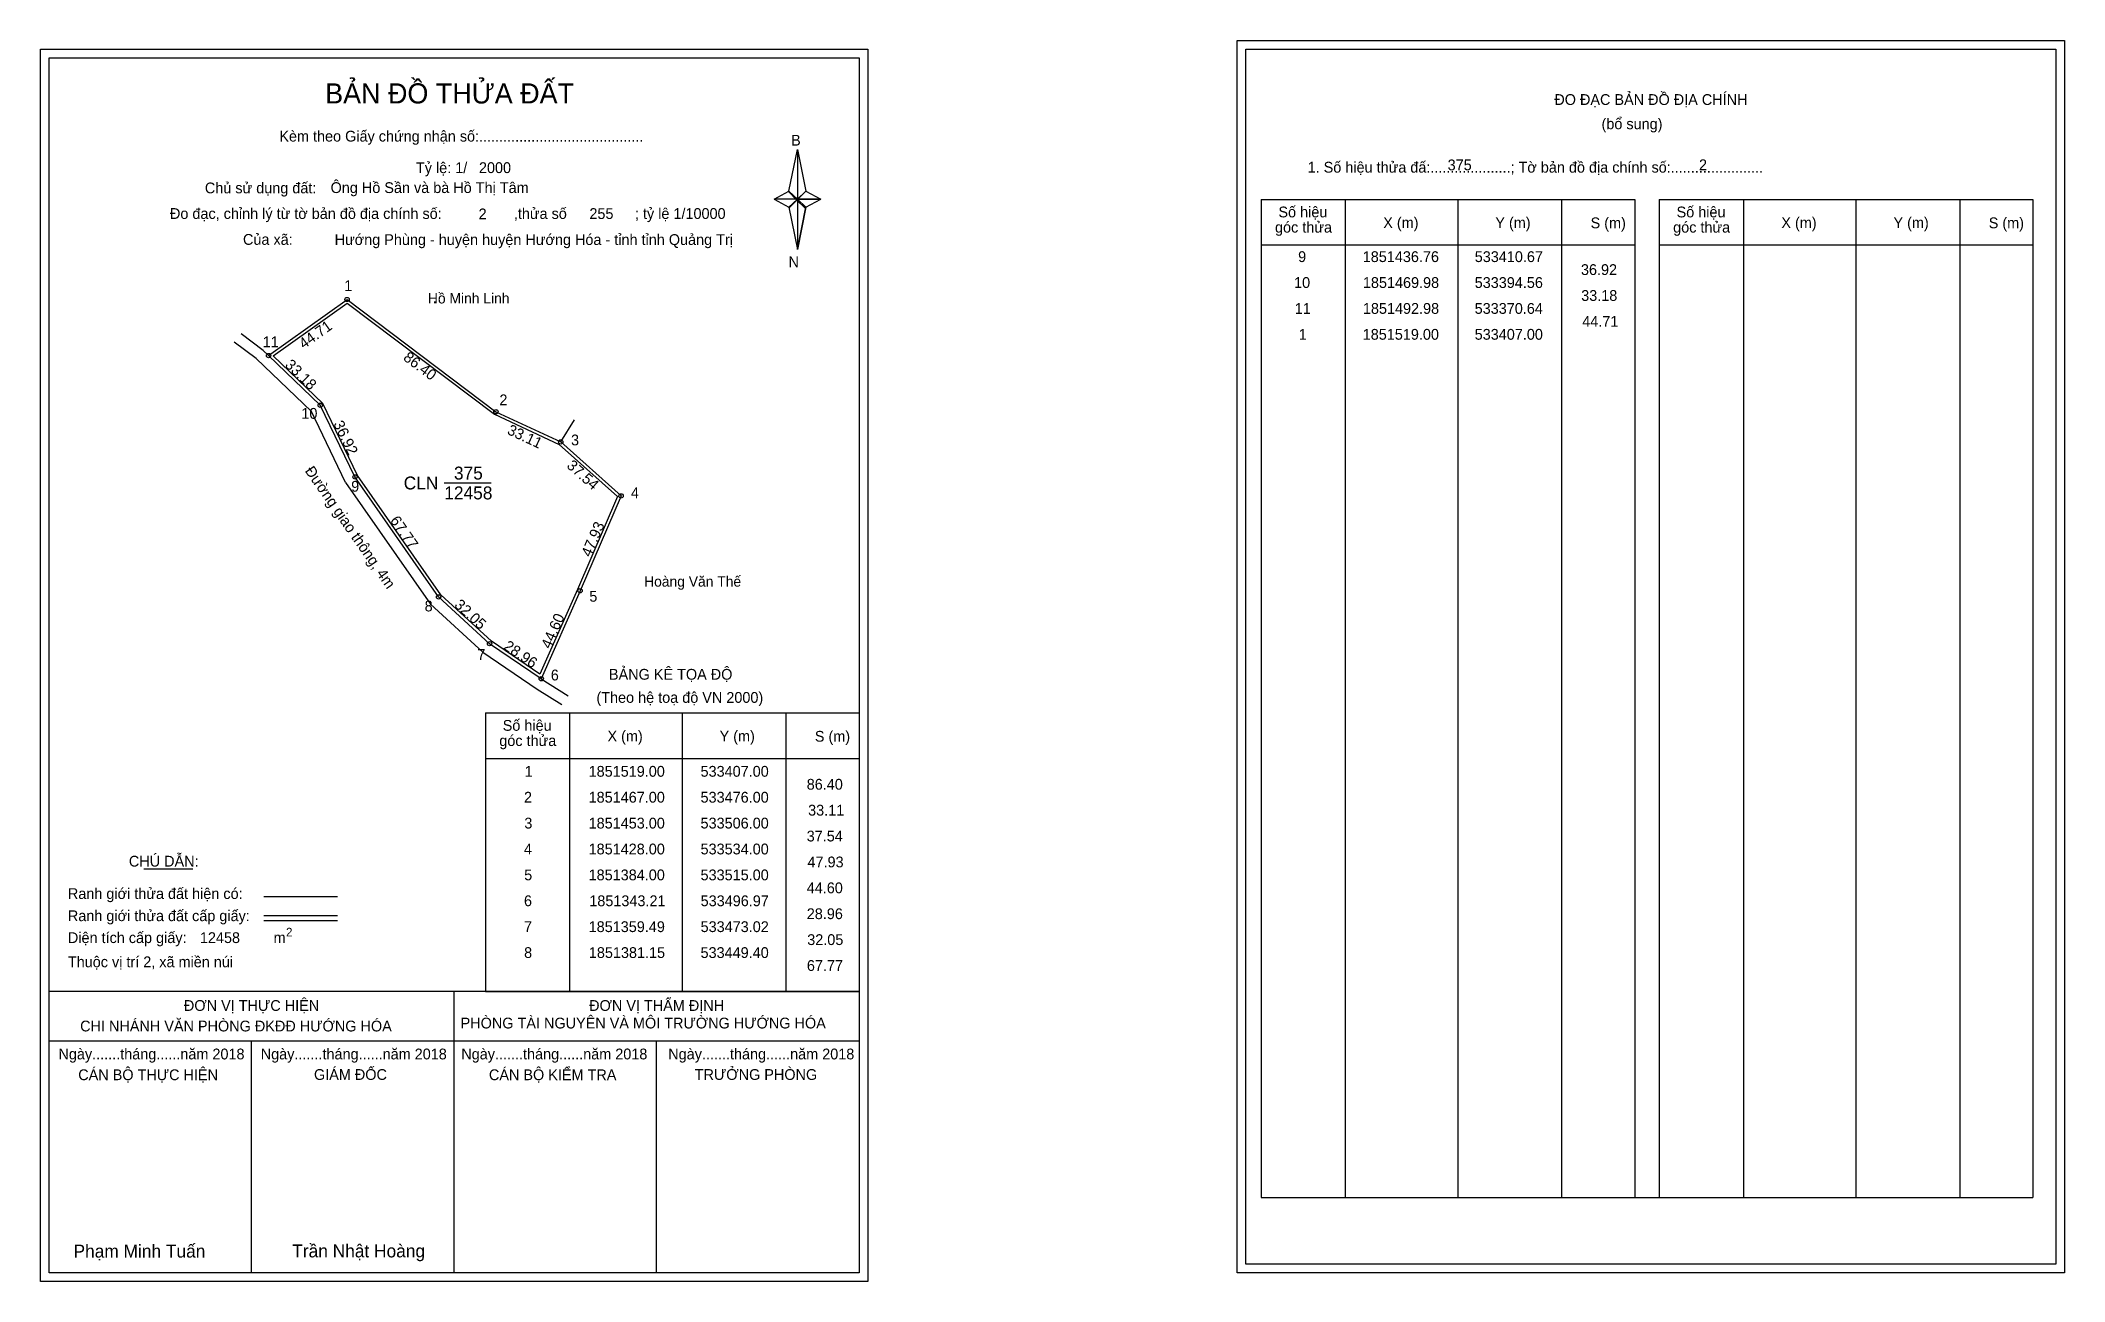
# Model space of a CAD drawing. Extents: x 533265 to 534203, y 1851064 to 1851639.
import ezdxf

# ---------------------------------------------------------------- set-up
doc = ezdxf.new("R2010")
doc.units = 0
for name, color, linetype in [('Level 1', 7, 'Continuous'), ('Level 10', 7, 'Continuous'), ('Level 11', 7, 'Continuous'), ('Level 13', 7, 'Continuous'), ('Level 27', 7, 'Continuous'), ('Level 3', 7, 'Continuous'), ('Level 36', 7, 'Continuous'), ('Level 49', 7, 'Continuous'), ('Level 5', 7, 'Continuous'), ('Level 53', 7, 'Continuous'), ('Level 55', 7, 'Continuous'), ('Level 6', 7, 'Continuous'), ('Level 60', 7, 'Continuous'), ('Level 63', 7, 'Continuous'), ('Level 9', 7, 'Continuous')]:
    doc.layers.add(name, color=color, linetype=linetype)

msp = doc.modelspace()

# ---------------------------------------------------------------- linework, layer by layer
at = {"layer": 'Level 1'}
for p, q in [((533268.91, 1851631.04), (533268.91, 1851631.04)), ((533823.56, 1851635.04), (533823.56, 1851635.04)), ((533611.76, 1851569.27), (533615.69, 1851588.55)), ((533615.69, 1851588.55), (533615.69, 1851565.5)), ((533615.69, 1851588.55), (533619.63, 1851569.27)), ((533604.87, 1851565.5), (533611.76, 1851569.27)), ((533611.76, 1851569.27), (533615.69, 1851565.5)), ((533615.4, 1851565.07), (533611.76, 1851568.83)), ((533615.69, 1851565.5), (533611.76, 1851561.82)), ((533615.4, 1851565.07), (533611.76, 1851561.39)), ((533611.76, 1851561.39), (533615.4, 1851565.07)), ((533619.33, 1851568.83), (533615.4, 1851565.07)), ((533615.4, 1851565.07), (533619.33, 1851568.83)), ((533619.33, 1851561.39), (533615.4, 1851565.07)), ((533619.63, 1851569.27), (533615.69, 1851565.5)), ((533615.69, 1851565.5), (533615.69, 1851542.11)), ((533615.69, 1851565.5), (533626.51, 1851565.5)), ((533615.69, 1851565.5), (533619.63, 1851561.82)), ((533619.63, 1851561.82), (533626.51, 1851565.5)), ((533830.62, 1851565.33), (534003.83, 1851565.33)), ((533869.8, 1851102.8), (533869.8, 1851565.33)), ((533921.95, 1851102.8), (533921.95, 1851565.33)), ((533969.89, 1851565.33), (533969.89, 1851102.8)), ((534003.83, 1851565.33), (534003.83, 1851102.8)), ((534015.14, 1851565.33), (534188.34, 1851565.33)), ((534054.32, 1851102.8), (534054.32, 1851565.33)), ((534106.46, 1851102.8), (534106.46, 1851565.33)), ((534154.41, 1851565.33), (534154.41, 1851102.8)), ((534188.34, 1851565.33), (534188.34, 1851102.8)), ((533611.76, 1851561.82), (533615.69, 1851542.11)), ((533619.63, 1851561.82), (533615.69, 1851542.11)), ((533830.62, 1851544.27), (534003.83, 1851544.27)), ((534015.14, 1851544.27), (534188.34, 1851544.27)), ((533471.1, 1851327.38), (533644.3, 1851327.38)), ((533510.28, 1851198.33), (533510.28, 1851327.38)), ((533562.42, 1851198.33), (533562.42, 1851327.38)), ((533610.37, 1851327.38), (533610.37, 1851198.33)), ((533471.1, 1851306.33), (533644.3, 1851306.33)), ((533312.75, 1851255.17), (533335.55, 1851255.17)), ((533368.48, 1851242.36), (533402.5, 1851242.36)), ((533368.48, 1851233.46), (533402.5, 1851233.46)), ((533368.48, 1851231.27), (533402.5, 1851231.27)), ((533482.57, 1851198.33), (533268.91, 1851198.33)), ((533644.3, 1851198.33), (533434.62, 1851198.33)), ((533456.61, 1851067.89), (533456.61, 1851198.33)), ((533471.1, 1851198.33), (533644.3, 1851198.33)), ((533644.31, 1851175.23), (533268.91, 1851175.23)), ((533362.76, 1851067.89), (533362.76, 1851175.23)), ((533550.46, 1851067.89), (533550.46, 1851175.23)), ((533830.62, 1851102.8), (534188.34, 1851102.8)), ((533644.3, 1851067.89), (533644.3, 1851067.89)), ((534198.96, 1851071.89), (534198.96, 1851071.89))]:
    msp.add_line(p, q, dxfattribs=at)
for points in [[(533611.76, 1851569.27), (533615.69, 1851588.55), (533615.69, 1851565.5)], [(533604.87, 1851565.5), (533611.76, 1851561.82), (533615.69, 1851565.5)], [(533615.69, 1851565.5), (533619.63, 1851569.27), (533626.51, 1851565.5)], [(533615.69, 1851565.5), (533615.69, 1851542.11), (533619.63, 1851561.82)]]:
    msp.add_lwpolyline(points, close=True, dxfattribs=at)
at = {"layer": 'Level 10'}
for p, q in [((533449.4, 1851381.15), (533410.67, 1851436.76)), ((533473.02, 1851359.49), (533449.4, 1851381.15)), ((533496.97, 1851343.21), (533473.02, 1851359.49)), ((533495.03, 1851338.47), (533506.51, 1851331.3))]:
    msp.add_line(p, q, dxfattribs=at)
for points in [[(533506, 1851453), (533534, 1851428), (533515, 1851384), (533496.97, 1851343.21), (533473.02, 1851359.49), (533449.4, 1851381.15), (533410.67, 1851436.76), (533394.56, 1851469.98), (533370.64, 1851492.98), (533407, 1851519), (533476, 1851467)], [(533505.22, 1851451.82), (533532.31, 1851427.63), (533513.72, 1851384.56), (533496.37, 1851345.31), (533473.89, 1851360.59), (533450.46, 1851382.08), (533411.88, 1851437.47), (533395.71, 1851470.82), (533372.82, 1851492.82), (533406.98, 1851517.26), (533475.27, 1851465.79)]]:
    msp.add_lwpolyline(points, close=True, dxfattribs=at)
for points in [[(533406.33, 1851434.25), (533390.44, 1851467.02), (533364.89, 1851491.59), (533354.7, 1851499.3)], [(533406.33, 1851434.25), (533445.6, 1851377.85), (533469.98, 1851355.51), (533495.03, 1851338.47)]]:
    msp.add_lwpolyline(points, dxfattribs=at)
at = {"layer": 'Level 11'}
for centre in [(533407, 1851519), (533370.64, 1851492.98), (533394.56, 1851469.98), (533476, 1851467), (533506, 1851453), (533506, 1851453), (533410.67, 1851436.76), (533534, 1851428), (533515, 1851384), (533449.4, 1851381.15), (533473.02, 1851359.49), (533496.97, 1851343.21)]:
    msp.add_circle(centre, 1, dxfattribs=at)
at = {"layer": 'Level 27'}
for p, q in [((533370.64, 1851492.98), (533368.11, 1851495.41)), ((533506, 1851453), (533512.36, 1851463.18)), ((533496.97, 1851343.21), (533509.44, 1851335.38))]:
    msp.add_line(p, q, dxfattribs=at)
at = {"layer": 'Level 3'}
for p, q in [((533830.62, 1851565.33), (533830.62, 1851102.8)), ((534015.14, 1851565.33), (534015.14, 1851102.8)), ((533471.1, 1851327.38), (533471.1, 1851198.33))]:
    msp.add_line(p, q, dxfattribs=at)
at = {"layer": 'Level 5'}
msp.add_line((533368.11, 1851495.41), (533357.95, 1851503.09), dxfattribs=at)
at = {"layer": 'Level 63'}
for points in [[(533819.56, 1851639.04), (534202.96, 1851639.04), (534202.96, 1851067.89), (533819.56, 1851067.89)], [(533264.91, 1851635.04), (533648.31, 1851635.04), (533648.31, 1851063.89), (533264.91, 1851063.89)], [(533268.91, 1851631.04), (533644.31, 1851631.04), (533644.31, 1851067.89), (533268.91, 1851067.89)], [(533823.56, 1851635.04), (534198.96, 1851635.04), (534198.96, 1851071.89), (533823.56, 1851071.89)]]:
    msp.add_lwpolyline(points, close=True, dxfattribs=at)
at = {"layer": 'Level 9'}
msp.add_line((533452.04, 1851433.96), (533473.72, 1851433.96), dxfattribs=at)

# ---------------------------------------------------------------- texts
at = {"layer": 'Level 1'}
for s, height, p in [('BẢN ĐỒ THỬA ĐẤT', 9.3313, (533396.84, 1851609.85)), ('ĐO ĐẠC BẢN ĐỒ ĐỊA CHÍNH', 5, (533966.51, 1851609.16)), ('(bổ sung)', 5, (533988.39, 1851597.92)), ('Kèm theo Giấy chứng nhận số:.........................................', 5, (533375.61, 1851592.19)), ('B', 5, (533612.78, 1851590.31)), ('1. Số hiệu thửa đấ:....................; Tờ bản đồ địa chính số:.......................', 5, (533852.17, 1851577.8)), ('Chủ sử dụng đất:', 5, (533341.09, 1851568.2)), ('Số hiệu', 5, (533838.65, 1851557.06)), ('Số hiệu', 5, (534023.17, 1851557.06)), ('Đo đạc, chỉnh lý từ tờ bản đồ địa chính số:                  ,thửa số                 ; tỷ lệ 1/10000', 5, (533324.92, 1851556.34)), ('góc thửa', 5, (533837.07, 1851550)), ('X (m)', 5, (533887.22, 1851552.11)), ('Y (m)', 5, (533939.17, 1851552.11)), ('S (m)', 5, (533983.33, 1851552.01)), ('góc thửa', 5, (534021.58, 1851550)), ('X (m)', 5, (534071.73, 1851552.11)), ('Y (m)', 5, (534123.69, 1851552.11)), ('S (m)', 5, (534167.84, 1851552.01)), ('Của xã:', 5, (533358.77, 1851544.34)), ('N', 5, (533611.58, 1851533.97)), ('BẢNG KÊ TỌA ĐỘ', 5, (533528.37, 1851342.79)), ('(Theo hệ toạ độ VN 2000)', 5, (533522.56, 1851332.07)), ('Số hiệu', 5, (533479.13, 1851319.12)), ('X (m)', 5, (533527.69, 1851314.17)), ('Y (m)', 5, (533579.65, 1851314.17)), ('S (m)', 5, (533623.8, 1851314.07)), ('góc thửa', 5, (533477.55, 1851312.06)), ('CHÚ DẪN:', 5, (533305.87, 1851256.18)), ('Ranh giới thửa đất hiện có:', 5, (533277.61, 1851241.18)), ('Ranh giới thửa đất cấp giấy:', 5, (533277.61, 1851230.9)), ('Diện tích cấp giấy:', 5, (533277.61, 1851220.74)), ('m', 5, (533372.92, 1851220.78)), ('2', 4, (533378.71, 1851223.8)), ('Thuộc vị trí 2, xã miền núi', 5, (533277.61, 1851209.54)), ('ĐƠN VỊ THỰC HIỆN', 5, (533331.38, 1851189.3)), ('PHÒNG TÀI NGUYÊN VÀ MÔI TRƯỜNG HƯỚNG HÓA', 5, (533459.63, 1851181.16)), ('ĐƠN VỊ THẨM ĐỊNH', 5, (533519.18, 1851189.3)), ('CHI NHÁNH VĂN PHÒNG ĐKĐĐ HƯỚNG HÓA', 5, (533283.29, 1851179.78)), ('Ngày.......tháng......năm 2018', 5, (533273.24, 1851166.83)), ('Ngày.......tháng......năm 2018', 5, (533366.99, 1851166.83)), ('Ngày.......tháng......năm 2018', 5, (533459.94, 1851166.83)), ('Ngày.......tháng......năm 2018', 5, (533555.85, 1851166.83)), ('CÁN BỘ THỰC HIỆN', 5, (533282.41, 1851157.2)), ('GIÁM ĐỐC', 5, (533391.67, 1851157.32)), ('CÁN BỘ KIỂM TRA', 5, (533472.75, 1851157.2)), ('TRƯỞNG PHÒNG', 5, (533568.13, 1851157.32)), ('Phạm Minh Tuấn', 6, (533280.23, 1851074.97)), ('Trần Nhật Hoàng', 6, (533381.61, 1851075.07))]:
    msp.add_text(s, height=height, dxfattribs=at).set_placement(p)
at = {"layer": 'Level 11'}
msp.add_text('Tỷ lệ: 1/', height=5, dxfattribs=at).set_placement((533438.92, 1851577.56))
at = {"layer": 'Level 13'}
for s, p in [('375', (533456.52, 1851435.56)), ('CLN', (533433.25, 1851430.96)), ('12458', (533452.05, 1851426.36))]:
    msp.add_text(s, height=6, dxfattribs=at).set_placement(p)
at = {"layer": 'Level 36'}
msp.add_text('.', height=6, dxfattribs=at).set_placement((533446.59, 1851517.15))
at = {"layer": 'Level 49'}
for s, rotation, p in [('44.71', 35.58833, (533386.94, 1851495.87)), ('33.18', 316.1233, (533377.87, 1851488.25)), ('86.40', 322.99747, (533432.66, 1851491.26)), ('36.92', 295.87101, (533400.5, 1851461.41)), ('33.11', 334.98311, (533480.82, 1851456.83)), ('Đường giao thông, 4m', 304.85557, (533387.24, 1851439.58)), ('37.54', 318.2397, (533508.43, 1851441.46)), ('67.77', 304.85557, (533426.69, 1851416.55)), ('47.93', 66.64444, (533519.86, 1851399.29)), ('32.05', 317.47857, (533456.35, 1851376.95)), ('44.60', 66.15361, (533501.21, 1851356.77)), ('28.96', 325.79411, (533479.14, 1851357.27))]:
    msp.add_text(s, height=5, rotation=rotation, dxfattribs=at).set_placement(p)
at = {"layer": 'Level 53'}
for s, p in [('9', (533847.77, 1851536.35)), ('1851436.76', (533877.72, 1851536.35)), ('533410.67', (533929.63, 1851536.35)), ('36.92', (533978.85, 1851530.35)), ('10', (533845.9, 1851524.35)), ('1851469.98', (533877.79, 1851524.35)), ('533394.56', (533929.61, 1851524.35)), ('11', (533846.22, 1851512.35)), ('1851492.98', (533877.79, 1851512.35)), ('533370.64', (533929.59, 1851512.35)), ('33.18', (533978.96, 1851518.35)), ('44.71', (533979.45, 1851506.35)), ('1', (533848.07, 1851500.35)), ('1851519.00', (533877.71, 1851500.35)), ('533407.00', (533929.6, 1851500.35)), ('1', (533489.3, 1851297.83)), ('1851519.00', (533518.94, 1851297.83)), ('533407.00', (533570.82, 1851297.83)), ('2', (533489, 1851285.83)), ('1851467.00', (533518.94, 1851285.83)), ('533476.00', (533570.82, 1851285.83)), ('86.40', (533620.03, 1851291.83)), ('33.11', (533620.68, 1851279.83)), ('3', (533489.15, 1851273.83)), ('1851453.00', (533518.94, 1851273.83)), ('533506.00', (533570.82, 1851273.83)), ('37.54', (533620.02, 1851267.83)), ('4', (533488.97, 1851261.83)), ('1851428.00', (533518.94, 1851261.83)), ('533534.00', (533570.82, 1851261.83)), ('5', (533489.09, 1851249.83)), ('1851384.00', (533518.94, 1851249.83)), ('533515.00', (533570.82, 1851249.83)), ('47.93', (533620.38, 1851255.83)), ('44.60', (533620.03, 1851243.83)), ('6', (533488.98, 1851237.83)), ('1851343.21', (533519.26, 1851237.83)), ('533496.97', (533570.86, 1851237.83)), ('28.96', (533620.05, 1851231.83)), ('7', (533489.01, 1851225.83)), ('1851359.49', (533518.96, 1851225.83)), ('533473.02', (533570.84, 1851225.83)), ('32.05', (533620.26, 1851219.83)), ('8', (533489.05, 1851213.83)), ('1851381.15', (533519.05, 1851213.83)), ('533449.40', (533570.82, 1851213.83)), ('67.77', (533620.1, 1851207.83))]:
    msp.add_text(s, height=5, dxfattribs=at).set_placement(p)
at = {"layer": 'Level 55'}
for s, height, p in [('1', 0.8, (533406.78, 1851519)), ('0', 0.22, (533406.92, 1851518.78)), ('0', 0.22, (533406.92, 1851518.78)), ('11', 0.8, (533370.12, 1851492.98)), ('0', 0.22, (533370.56, 1851492.76)), ('0', 0.22, (533370.56, 1851492.76)), ('0', 0.22, (533370.56, 1851492.76)), ('10', 0.8, (533393.99, 1851469.98)), ('0', 0.22, (533394.48, 1851469.76)), ('2', 0.8, (533475.73, 1851467)), ('0', 0.22, (533475.92, 1851466.78)), ('0', 0.22, (533475.92, 1851466.78)), ('376', 0.22, (533505.76, 1851452.78)), ('376', 0.22, (533505.76, 1851452.78)), ('3', 0.8, (533505.75, 1851453)), ('0', 0.22, (533505.92, 1851452.78)), ('0', 0.22, (533505.92, 1851452.78)), ('9', 0.8, (533410.4, 1851436.76)), ('0', 0.22, (533410.59, 1851436.54)), ('4', 0.8, (533533.72, 1851428)), ('376', 0.22, (533533.76, 1851427.78)), ('376', 0.22, (533533.76, 1851427.78)), ('376', 0.22, (533514.76, 1851383.78)), ('376', 0.22, (533514.76, 1851383.78)), ('5', 0.8, (533514.74, 1851384)), ('8', 0.8, (533449.14, 1851381.15)), ('0', 0.22, (533449.32, 1851380.93)), ('7', 0.8, (533472.75, 1851359.49)), ('0', 0.22, (533472.94, 1851359.27)), ('376', 0.22, (533496.73, 1851342.99)), ('376', 0.22, (533496.73, 1851342.99)), ('6', 0.8, (533496.7, 1851343.21)), ('0', 0.22, (533496.89, 1851342.99))]:
    msp.add_text(s, height=height, dxfattribs=at).set_placement(p)
at = {"layer": 'Level 6'}
for s, p in [('2000', (533468.12, 1851577.6)), ('375', (533917.07, 1851578.88)), ('2', (534033.56, 1851578.92)), ('Ông Hồ Sần và bà Hồ Thị Tâm', (533399.36, 1851568.34)), ('2', (533467.96, 1851556.16)), ('255', (533519.31, 1851556.32)), (' Hướng Phùng - huyện huyện Hướng Hóa - tỉnh tỉnh Quảng Trị', (533399.38, 1851544.26)), ('12458', (533338.79, 1851220.75))]:
    msp.add_text(s, height=5, dxfattribs=at).set_placement(p)
at = {"layer": 'Level 60'}
for s, p in [('Hồ Minh Linh', (533444.47, 1851517.15)), ('Hoàng Văn Thế', (533544.67, 1851385.92))]:
    msp.add_text(s, height=4.8, dxfattribs=at).set_placement(p)
at = {"layer": 'Level 9'}
for s, p in [('1', (533405.69, 1851522.9)), ('11', (533367.86, 1851496.86)), ('10', (533385.82, 1851463.72)), ('2', (533477.6, 1851469.99)), ('3', (533510.8, 1851451.4)), ('9', (533408.9, 1851429.92)), ('4', (533538.53, 1851426.88)), ('5', (533519.26, 1851378.94)), ('8', (533442.95, 1851374.44)), ('7', (533467.37, 1851351.97)), ('6', (533501.42, 1851342.47))]:
    msp.add_text(s, height=5, dxfattribs=at).set_placement(p)

doc.saveas('drawing.dxf')
